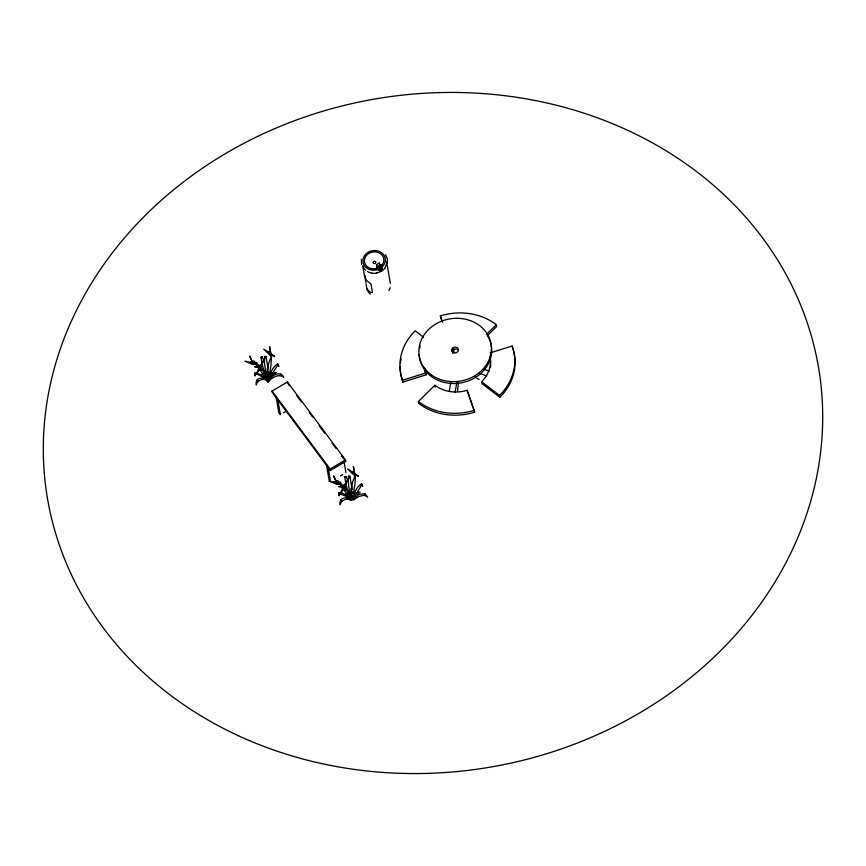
<?xml version="1.0" encoding="UTF-8"?>
<svg xmlns="http://www.w3.org/2000/svg" width="866" height="866" viewBox="0 0 866 866"><rect width="100%" height="100%" fill="white"/><g stroke="black" fill="none" stroke-linecap="round" stroke-linejoin="round"><path stroke-width="1.3" d="M351.315 492.169L352.43 482.416L355.482 474.828L355.028 483.477L352.808 497.485M268.341 377.056L268.211 381.776C264.736 376.45 254.474 376.721 256.304 384.937C257.213 379.665 265.104 377.23 268.211 381.776C271.837 377.598 278.679 373.3 283.81 377.262C280.14 369.804 270.279 375.941 268.211 381.776L264.834 378.15L254.907 372.986L260.915 374.448L268.211 381.776L269.25 379.773M361.371 259.345L361.544 264.563M366.134 284.048C365.928 287.555 368.635 293.119 372.488 292.654L371.038 284.08L366.221 280.064L364.683 275.431L365.928 282.814M387.232 263.394L387.373 258.869L385.522 254.734M268.07 379.6L268.211 381.776C270.138 378.323 266.696 374.87 266.945 380.748L265.299 377.565L268.211 381.776L272.693 372.618L278.018 364.987L277.737 363.893C271.751 367.714 269.261 375.075 268.211 381.776L253.576 360.754L261.088 367.292L266.739 377.479M352.343 499.682C353.642 495.937 349.637 497.052 350.784 500.537L349.139 497.355L350.892 499.823M267.973 367.444L265.905 356.381L264.617 356.478L264.401 362.432L265.7 372.456M352.029 489.723L350.156 477.621L349.745 476.17L348.457 476.268L348.24 482.21L349.539 492.234M268.211 381.776L270.073 376.288L276.265 372.467L274.046 372.488L271.935 374.069L268.211 381.776L270.874 366.177L271.643 355.038L268.124 365.073L267.681 377.175M457.529 391.226L458.439 382.177M352.213 499.595L353.913 496.077L360.104 492.245L358.318 492.115L356.608 493.1L353.09 498.556M265.905 356.381L265.613 358.134M349.745 476.17L349.453 477.924M350.005 499.79C345.967 495.698 338.454 498.361 340.143 504.716C341.15 499.866 347.288 497.582 351.195 500.461M449.238 391.237L450.807 382.058M455.137 392.168L456.707 382.978M352.852 497.474L354.973 491.596L357.994 486.757L361.577 483.683L362.67 486.313L361.577 483.683M255.6 373.906L255.124 375.963L254.907 372.986M338.747 492.765L339.44 493.696L338.963 495.753L338.747 492.765L342.167 493.057L346.043 495.157L349.842 498.675M379.059 267.919L380.585 267.009L380.661 268.579L379.622 268.655L379.016 267.637L379.503 266.815L380.932 267.042L380.607 268.298L379.178 268.081M280.454 375.508L281.039 373.917M353.133 500.191L359.238 496.391L364.294 495.287L364.878 493.707L359.044 494.378L353.534 499.033M353.166 498.697L361.858 484.765M452.052 351.78L452.831 350.048L454.607 348.998L456.707 349.03L458.32 350.135M266.479 377.673C264.184 374.35 257.191 345.664 264.39 361.523M348.738 493.328C347.05 490.037 341.464 466.395 348.229 481.301M418.365 401.532L434.905 385.229A33.179 28.762 -9.6 0 0 467.153 390.274L474.687 412.162A57.632 49.957 -9.6 0 1 418.679 403.394L418.365 401.532A57.632 49.957 -9.6 0 0 474.373 410.3M486.237 334.666L496.348 324.696L496.662 326.558L487.471 335.618M377.175 268.157L376.688 266.955L380.52 264.693L381.018 265.894L382.101 264.953A9.786 8.476 -9.6 0 0 377.511 252.244A9.786 8.476 -9.6 0 0 364.424 259.984A9.786 8.476 -9.6 0 0 375.79 268.687L377.175 268.157C377.608 272.141 382.198 270.712 382.523 268.168M381.408 271.469L385.11 268.244M272.065 391.064L287.404 381.982L345.458 459.933L345.707 461.426L330.368 470.509L272.314 392.547L272.065 391.064L330.119 469.015L330.368 470.509M283.658 412.692L285.845 411.393M330.119 469.015L345.458 459.933M340.457 475.921L342.655 474.622M377.987 269.25L376.039 269.976A11.301 9.797 -9.6 0 1 362.919 259.93A11.301 9.797 -9.6 0 1 378.041 250.978A11.301 9.797 -9.6 0 1 383.335 265.667L381.819 266.977L381.018 265.894M260.763 357.355L262.56 356.792M425.78 372.965L426.094 374.826L402.82 382.09L402.495 380.228L425.78 372.965A33.179 28.762 -9.6 0 1 424.556 368.093M490.156 352.873L512.207 345.999L512.52 347.861A57.632 49.957 -9.6 0 1 499.834 397.278L481.94 383.573L481.626 381.711A33.179 28.762 -9.6 0 0 489.94 356.889M344.603 477.134L346.4 476.571M265.894 378.074L267.183 377.955M349.734 497.863L351.022 497.733M371.546 273.353L376.645 273.255M339.44 493.696L346.389 496.435L350.611 499.704M484.278 369.327L489.203 371.135M479.244 373.181L486.638 375.887M256.801 380.142L258.339 381.008M340.641 499.92L342.178 500.786M364.294 495.287L367.649 497.052L364.878 493.707M474.611 376.753L479.125 379.514M423.604 337.264L415.182 330.812A57.632 49.957 -9.6 0 0 402.495 380.228M481.626 381.711L499.52 395.416L499.834 397.278M380.52 264.693C386.214 267.302 377.111 272.638 376.688 266.955M379.027 265.862L378.474 266.187M341.864 455.927L343.466 458.092M289.266 385.641L287.404 381.982M296.529 395.383L301.368 401.878M309.422 412.703L312.648 417.033M319.099 425.693L324.75 433.281M332.003 443.024L336.03 448.436M341.68 456.014L345.707 461.426M349.907 498.405L337.415 480.533L344.928 487.082L350.578 497.257M348.457 476.268L348.944 477.101M264.617 356.478L265.104 357.322M278.018 364.987L278.83 366.524L277.737 363.893M496.348 324.696A57.632 49.957 -9.6 0 0 440.329 315.928L442.591 322.184M441.996 321.546L440.329 315.928M474.687 412.162L467.153 390.274M350.741 497.149L350.113 494.811M266.901 377.37L265.732 372.64M453.611 349.063L454.228 352.722M452.312 349.832L452.929 353.49M434.905 385.229L435.219 387.091M386.658 261.651L390.339 283.431M362.822 266.187L364.532 276.297M344.148 462.076L345.935 472.674M330.595 481.756L328.127 467.175L326.514 465.01L328.983 479.591M277.899 400.049L280.368 414.641L278.755 412.476L276.286 397.884M351.52 496.965L351.369 494.573M390.22 287.555A12.135 10.522 -9.6 0 1 388.931 290.511M370.518 294.018A12.135 10.522 -9.6 0 1 368.202 291.766M367.617 290.889A12.135 10.522 -9.6 0 1 366.502 287.988M386.312 264.498A12.135 10.522 -9.6 0 1 385.024 267.442M380.975 271.307A12.135 10.522 -9.6 0 1 376.569 272.963M371.85 273.05A12.135 10.522 -9.6 0 1 367.541 271.556M365.755 270.279A12.135 10.522 -9.6 0 1 362.865 265.916M487.894 336.344A36.404 31.555 -9.6 0 1 464.436 382.144A36.404 31.555 -9.6 0 1 419.198 354.519M419.62 348.338A36.404 31.555 -9.6 0 1 420.162 345.924M512.207 345.999A57.632 49.957 -9.6 0 1 499.52 395.416M402.82 382.09A57.632 49.957 -9.6 0 1 400.244 366.686M400.471 362.735A57.632 49.957 -9.6 0 1 401.066 358.795M490.73 363.742A33.179 28.762 -9.6 0 1 490.427 367.53M426.094 374.826A33.179 28.762 -9.6 0 1 424.87 369.955M490.253 358.751A33.179 28.762 -9.6 0 1 490.708 362.486M260.157 365.322L260.146 367.097L258.533 368.602L260.157 365.322M343.997 485.101L343.986 486.887L342.373 488.381L343.997 485.101M343.228 487.753L347.288 480.533L343.228 487.753M270.679 353.155L269.564 346.681L270.679 353.155M354.519 472.933L353.404 466.471L354.519 472.933M267.551 368.256L267.334 369.966L267.551 368.256M351.39 488.045L351.174 489.755L351.39 488.045M259.086 367.639L256.455 373.917L261.673 366.924L259.086 367.639M342.925 487.428L340.295 493.707L345.512 486.703L342.925 487.428M452.517 348.186L451.738 349.918L452.258 351.672L453.871 352.787L455.971 352.819L457.746 351.769L458.525 350.026L458.006 348.273L456.393 347.169L454.293 347.136L452.517 348.186M263.448 360.754L259.54 368.256L263.448 360.754M259.41 366.697L258.912 367.649L254.561 366.729L259.41 366.697M343.25 486.476L342.752 487.428L338.4 486.519L343.25 486.476M266.014 373.776L265.461 372.726L268.168 375.671L266.014 373.776M349.853 493.555L349.301 492.516L352.007 495.449L349.853 493.555M379.254 263.048L376.385 264.758L377.295 266.847A2.013 1.743 -9.6 0 0 380.163 265.148L379.254 263.048M265.613 372.077L261.716 374.329L267.724 373.094L265.613 372.077M349.453 491.856L345.556 494.118L351.564 492.873L349.453 491.856M253.879 363.936L251.725 363.179L256.996 362.54L253.792 363.98M337.718 483.715L340.836 482.33L335.564 482.957L337.718 483.715M273.688 373.993L265.949 373.387L264.79 370.994L273.688 373.993M357.528 493.782L349.788 493.165L348.63 490.784L357.528 493.782M266.079 375.043L265.407 374.058L266.079 375.043M349.907 494.832L349.247 493.847L349.907 494.832M252.601 362.919L244.905 361.154L253.359 364.727L252.601 362.919M336.441 482.698L328.744 480.944L337.199 484.516L336.441 482.698M274.338 356.24L269.51 353.458L274.338 356.24M358.178 476.029L353.35 473.247L358.178 476.029M266.674 372.661L259.8 368.829L266.674 372.661M350.514 492.451L343.64 488.619L350.514 492.451M257.592 365.441L250.534 361.772L257.592 365.441M341.431 485.231L334.373 481.561L341.431 485.231M270.452 353.36L263.697 349.117L270.538 355.72L270.452 353.36M354.291 473.139L347.537 468.896L354.378 475.499L354.291 473.139M274.576 356.608L270.246 353.891L268.763 351.899L274.576 356.608M358.416 476.397L354.086 473.68L352.603 471.689L358.416 476.397M266.955 376.374L265.786 375.097L266.955 376.374M350.795 496.153L349.626 494.887L350.795 496.153M336.56 482.037L333.507 475.835L336.647 482.752L336.56 482.037M252.72 362.248L249.668 356.056L252.807 362.962L252.72 362.248M238.009 735.559A391.053 339.007 -9.6 0 0 822.7 417.109A391.053 339.007 -9.6 0 0 238.291 146.332A391.053 339.007 -9.6 0 0 238.009 735.559M373.571 263.275A1.331 1.158 -9.6 0 0 375.779 262.582A1.331 1.158 -9.6 0 0 374.08 261.294A1.331 1.158 -9.6 0 0 373.571 263.275M440.697 379.622A36.404 31.555 -9.6 0 0 491.163 344.874A36.404 31.555 -9.6 0 0 433.53 325.432A36.404 31.555 -9.6 0 0 440.697 379.622"/></g></svg>
